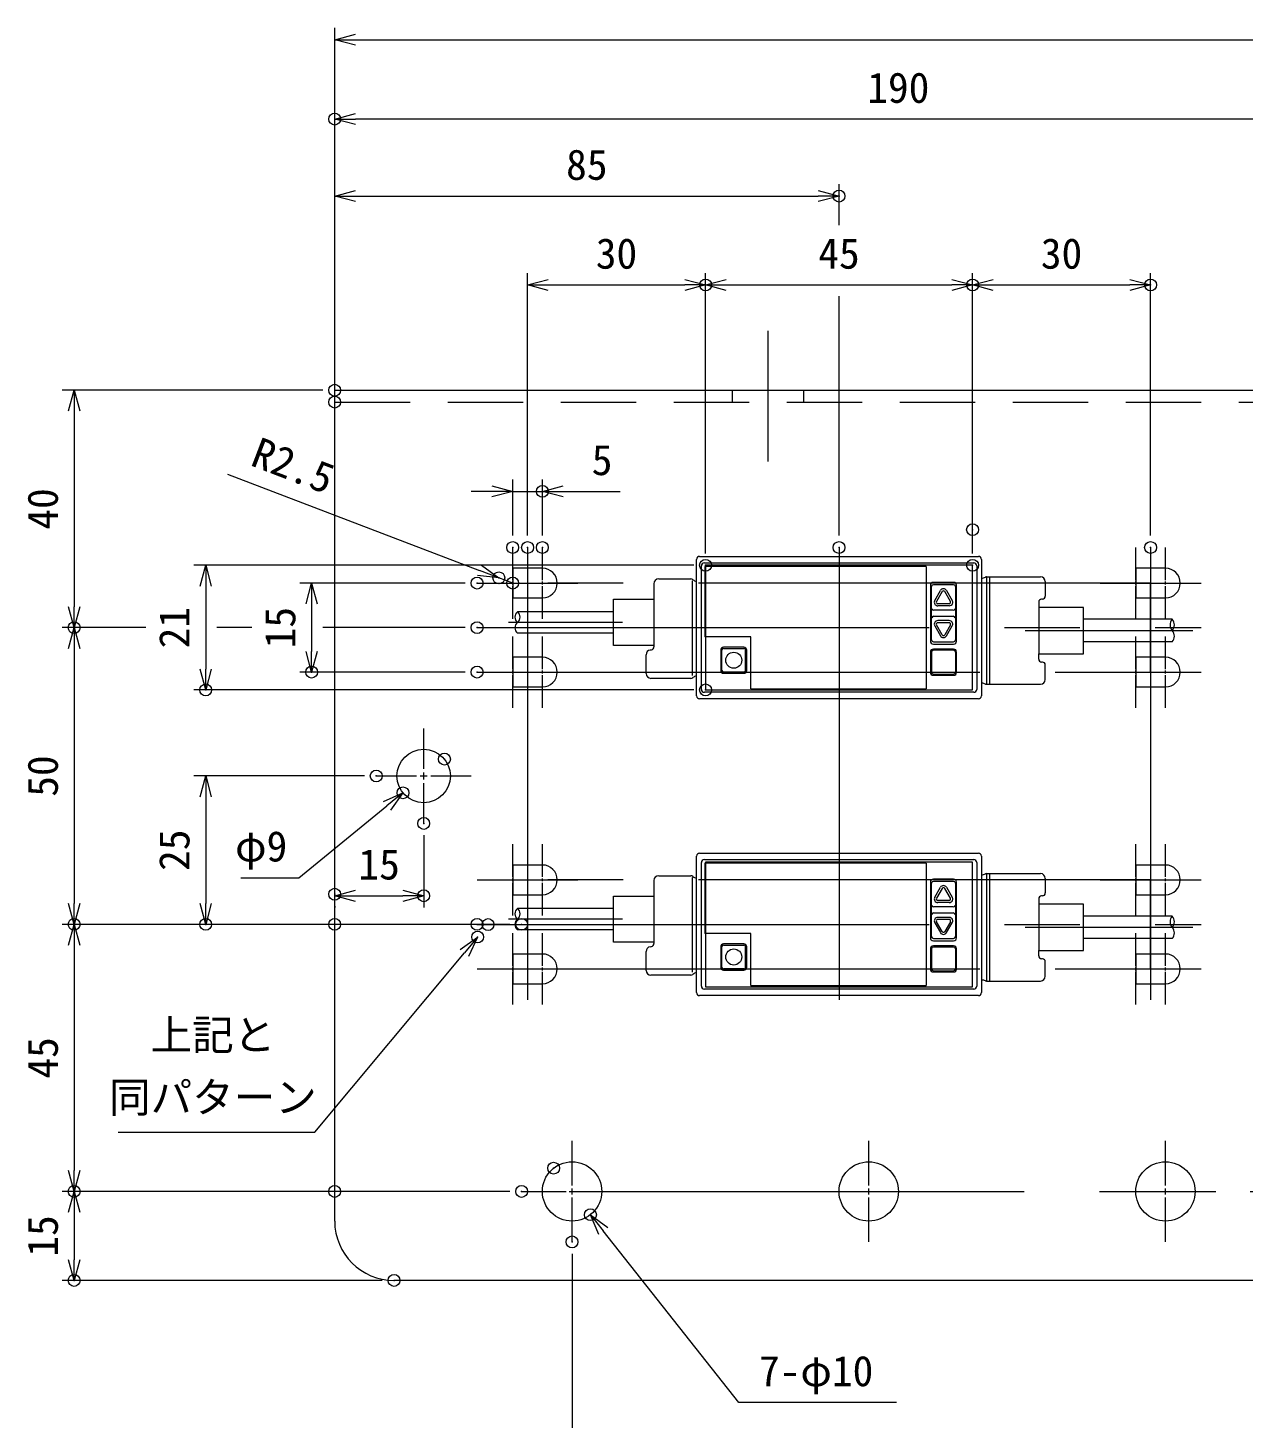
# Model space of a CAD drawing. Units: millimetres at full size. Extents: x -34906 to 7411, y -8440 to 3030.
# Drawn here: x -34522.6 to -34317.8, y -7389.1 to -7154.9 of the extents above; entities that cross this region are included whole.
import ezdxf
from ezdxf.enums import TextEntityAlignment as Align

# ---------------------------------------------------------------- set-up
doc = ezdxf.new("R2010")
doc.units = ezdxf.units.MM
doc.header["$LTSCALE"] = 4
doc.header["$PDMODE"] = 32
doc.header["$PDSIZE"] = 2
for name, pattern in [('USER1', [28.575, 19.05, -3.175, 3.175, -3.175]), ('USER4', [4.7625, 3.175, -1.5875]), ('USER5', [50.8, 31.75, -6.35, 6.35, -6.35])]:
    doc.linetypes.add(name, pattern=pattern)
for name, color, linetype, lineweight in [('0-2_01_外形線', 7, 'Continuous', 18), ('0-3_04_中心線', 7, 'USER1', 9), ('0-5_07_寸法線', 7, 'Continuous', 9), ('0-8_05_仮想線', 2, 'Continuous', 18), ('0-A_03_かくれ線', 6, 'USER4', 18)]:
    doc.layers.add(name, color=color, linetype=linetype, lineweight=lineweight)
doc.styles.add('ＭＳ ゴシック', font='')
doc.styles.get('ＭＳ ゴシック').set_extended_font_data('MS Gothic')

msp = doc.modelspace()

# ---------------------------------------------------------------- linework, layer by layer
at = {"layer": '0-2_01_外形線'}
for p, q in [((-34440.912, -7250.923), (-34435.912, -7250.923)), ((-34335.912, -7250.923), (-34330.912, -7250.923)), ((-34440.912, -7265.923), (-34435.912, -7265.923)), ((-34335.912, -7265.923), (-34330.912, -7265.923)), ((-34440.912, -7300.923), (-34435.912, -7300.923)), ((-34335.912, -7300.923), (-34330.912, -7300.923)), ((-34440.912, -7315.923), (-34435.912, -7315.923)), ((-34335.912, -7315.923), (-34330.912, -7315.923)), ((-34100.912, -7365.923), (-34460.912, -7365.923))]:
    msp.add_line(p, q, dxfattribs=at)
for points in [[(-34470.912, -7355.923), (-34470.912, -7215.923), (-34090.912, -7215.923), (-34090.912, -7355.923)], [(-34435.912, -7245.923), (-34440.912, -7245.923), (-34440.912, -7250.923)], [(-34330.912, -7245.923), (-34335.912, -7245.923), (-34335.912, -7250.923)], [(-34435.912, -7260.923), (-34440.912, -7260.923), (-34440.912, -7265.923)], [(-34330.912, -7260.923), (-34335.912, -7260.923), (-34335.912, -7265.923)], [(-34435.912, -7295.923), (-34440.912, -7295.923), (-34440.912, -7300.923)], [(-34330.912, -7295.923), (-34335.912, -7295.923), (-34335.912, -7300.923)], [(-34435.912, -7310.923), (-34440.912, -7310.923), (-34440.912, -7315.923)], [(-34330.912, -7310.923), (-34335.912, -7310.923), (-34335.912, -7315.923)]]:
    msp.add_lwpolyline(points, dxfattribs=at)
for points in [[(-34408.412, -7266.423), (-34363.412, -7266.423), (-34363.412, -7245.423), (-34408.412, -7245.423)], [(-34408.412, -7316.423), (-34363.412, -7316.423), (-34363.412, -7295.423), (-34408.412, -7295.423)]]:
    msp.add_lwpolyline(points, close=True, dxfattribs=at)
for centre, radius in [((-34455.912, -7280.923), 4.5), ((-34430.912, -7350.923), 5), ((-34380.912, -7350.923), 5), ((-34330.912, -7350.923), 5)]:
    msp.add_circle(centre, radius, dxfattribs=at)
for centre, radius, start, end in [((-34435.912, -7248.423), 2.5, 270, 90), ((-34330.912, -7248.423), 2.5, 270, 90), ((-34435.912, -7263.423), 2.5, 270, 90), ((-34330.912, -7263.423), 2.5, 270, 90), ((-34435.912, -7298.423), 2.5, 270, 90), ((-34330.912, -7298.423), 2.5, 270, 90), ((-34435.912, -7313.423), 2.5, 270, 90), ((-34330.912, -7313.423), 2.5, 270, 90), ((-34460.912, -7355.923), 10, 180, 270)]:
    msp.add_arc(centre, radius, start, end, dxfattribs=at)
at = {"layer": '0-3_04_中心線', "color": 1, "lineweight": 18}
for p, q in [((-34397.912, -7205.923), (-34397.912, -7227.923)), ((-34438.412, -7242.423), (-34438.412, -7319.423)), ((-34385.912, -7242.423), (-34385.912, -7319.423)), ((-34333.412, -7242.423), (-34333.412, -7319.423)), ((-34446.912, -7255.923), (-34324.912, -7255.923)), ((-34446.912, -7305.923), (-34324.912, -7305.923)), ((-34430.912, -7350.923), (-34130.912, -7350.923))]:
    msp.add_line(p, q, dxfattribs=at)
at = {"layer": '0-3_04_中心線'}
for p, q in [((-34440.912, -7247.923), (-34440.912, -7242.423)), ((-34435.912, -7247.923), (-34435.912, -7242.423)), ((-34335.912, -7247.923), (-34335.912, -7242.423)), ((-34330.912, -7247.923), (-34330.912, -7242.423)), ((-34446.912, -7248.423), (-34441.412, -7248.423)), ((-34441.912, -7248.423), (-34436.412, -7248.423)), ((-34440.412, -7248.423), (-34434.912, -7248.423)), ((-34435.412, -7248.423), (-34429.912, -7248.423)), ((-34341.912, -7248.423), (-34336.412, -7248.423)), ((-34336.912, -7248.423), (-34331.412, -7248.423)), ((-34335.412, -7248.423), (-34329.912, -7248.423)), ((-34330.412, -7248.423), (-34324.912, -7248.423)), ((-34440.912, -7254.423), (-34440.912, -7248.923)), ((-34435.912, -7254.423), (-34435.912, -7248.923)), ((-34335.912, -7254.423), (-34335.912, -7248.923)), ((-34330.912, -7254.423), (-34330.912, -7248.923)), ((-34440.912, -7262.923), (-34440.912, -7257.423)), ((-34435.912, -7262.923), (-34435.912, -7257.423)), ((-34335.912, -7262.923), (-34335.912, -7257.423)), ((-34330.912, -7262.923), (-34330.912, -7257.423)), ((-34446.912, -7263.423), (-34441.412, -7263.423)), ((-34441.912, -7263.423), (-34436.412, -7263.423)), ((-34440.912, -7269.423), (-34440.912, -7263.923)), ((-34440.412, -7263.423), (-34434.912, -7263.423)), ((-34435.912, -7269.423), (-34435.912, -7263.923)), ((-34435.412, -7263.423), (-34429.912, -7263.423)), ((-34341.912, -7263.423), (-34336.412, -7263.423)), ((-34336.912, -7263.423), (-34331.412, -7263.423)), ((-34335.912, -7269.423), (-34335.912, -7263.923)), ((-34335.412, -7263.423), (-34329.912, -7263.423)), ((-34330.912, -7269.423), (-34330.912, -7263.923)), ((-34330.412, -7263.423), (-34324.912, -7263.423)), ((-34455.912, -7279.723), (-34455.912, -7272.923)), ((-34463.912, -7280.923), (-34457.112, -7280.923)), ((-34454.712, -7280.923), (-34447.912, -7280.923)), ((-34455.912, -7288.923), (-34455.912, -7282.123)), ((-34440.912, -7297.923), (-34440.912, -7292.423)), ((-34435.912, -7297.923), (-34435.912, -7292.423)), ((-34335.912, -7297.923), (-34335.912, -7292.423)), ((-34330.912, -7297.923), (-34330.912, -7292.423)), ((-34446.912, -7298.423), (-34441.412, -7298.423)), ((-34441.912, -7298.423), (-34436.412, -7298.423)), ((-34440.912, -7304.423), (-34440.912, -7298.923)), ((-34440.412, -7298.423), (-34434.912, -7298.423)), ((-34435.912, -7304.423), (-34435.912, -7298.923)), ((-34435.412, -7298.423), (-34429.912, -7298.423)), ((-34341.912, -7298.423), (-34336.412, -7298.423)), ((-34336.912, -7298.423), (-34331.412, -7298.423)), ((-34335.912, -7304.423), (-34335.912, -7298.923)), ((-34335.412, -7298.423), (-34329.912, -7298.423)), ((-34330.912, -7304.423), (-34330.912, -7298.923)), ((-34330.412, -7298.423), (-34324.912, -7298.423)), ((-34440.912, -7312.923), (-34440.912, -7307.423)), ((-34435.912, -7312.923), (-34435.912, -7307.423)), ((-34335.912, -7312.923), (-34335.912, -7307.423)), ((-34330.912, -7312.923), (-34330.912, -7307.423)), ((-34446.912, -7313.423), (-34441.412, -7313.423)), ((-34441.912, -7313.423), (-34436.412, -7313.423)), ((-34440.912, -7319.423), (-34440.912, -7313.923)), ((-34440.412, -7313.423), (-34434.912, -7313.423)), ((-34435.912, -7319.423), (-34435.912, -7313.923)), ((-34435.412, -7313.423), (-34429.912, -7313.423)), ((-34341.912, -7313.423), (-34336.412, -7313.423)), ((-34336.912, -7313.423), (-34331.412, -7313.423)), ((-34335.912, -7319.423), (-34335.912, -7313.923)), ((-34335.412, -7313.423), (-34329.912, -7313.423)), ((-34330.912, -7319.423), (-34330.912, -7313.923)), ((-34330.412, -7313.423), (-34324.912, -7313.423)), ((-34430.912, -7349.923), (-34430.912, -7342.423)), ((-34380.912, -7349.923), (-34380.912, -7342.423)), ((-34330.912, -7349.923), (-34330.912, -7342.423)), ((-34439.412, -7350.923), (-34431.912, -7350.923)), ((-34429.912, -7350.923), (-34422.412, -7350.923)), ((-34389.412, -7350.923), (-34381.912, -7350.923)), ((-34379.912, -7350.923), (-34372.412, -7350.923)), ((-34339.412, -7350.923), (-34331.912, -7350.923)), ((-34329.912, -7350.923), (-34322.412, -7350.923)), ((-34430.912, -7359.423), (-34430.912, -7351.923)), ((-34380.912, -7359.423), (-34380.912, -7351.923)), ((-34330.912, -7359.423), (-34330.912, -7351.923))]:
    msp.add_line(p, q, dxfattribs=at)
at = {"layer": '0-3_04_中心線', "linetype": 'Continuous'}
for p, q in [((-34441.162, -7248.423), (-34440.662, -7248.423)), ((-34440.912, -7248.673), (-34440.912, -7248.173)), ((-34436.162, -7248.423), (-34435.662, -7248.423)), ((-34435.912, -7248.673), (-34435.912, -7248.173)), ((-34336.162, -7248.423), (-34335.662, -7248.423)), ((-34335.912, -7248.673), (-34335.912, -7248.173)), ((-34331.162, -7248.423), (-34330.662, -7248.423)), ((-34330.912, -7248.673), (-34330.912, -7248.173)), ((-34441.162, -7263.423), (-34440.662, -7263.423)), ((-34440.912, -7263.673), (-34440.912, -7263.173)), ((-34436.162, -7263.423), (-34435.662, -7263.423)), ((-34435.912, -7263.673), (-34435.912, -7263.173)), ((-34336.162, -7263.423), (-34335.662, -7263.423)), ((-34335.912, -7263.673), (-34335.912, -7263.173)), ((-34331.162, -7263.423), (-34330.662, -7263.423)), ((-34330.912, -7263.673), (-34330.912, -7263.173)), ((-34456.512, -7280.923), (-34455.312, -7280.923)), ((-34455.912, -7281.523), (-34455.912, -7280.323)), ((-34441.162, -7298.423), (-34440.662, -7298.423)), ((-34440.912, -7298.673), (-34440.912, -7298.173)), ((-34436.162, -7298.423), (-34435.662, -7298.423)), ((-34435.912, -7298.673), (-34435.912, -7298.173)), ((-34336.162, -7298.423), (-34335.662, -7298.423)), ((-34335.912, -7298.673), (-34335.912, -7298.173)), ((-34331.162, -7298.423), (-34330.662, -7298.423)), ((-34330.912, -7298.673), (-34330.912, -7298.173)), ((-34441.162, -7313.423), (-34440.662, -7313.423)), ((-34440.912, -7313.673), (-34440.912, -7313.173)), ((-34436.162, -7313.423), (-34435.662, -7313.423)), ((-34435.912, -7313.673), (-34435.912, -7313.173)), ((-34336.162, -7313.423), (-34335.662, -7313.423)), ((-34335.912, -7313.673), (-34335.912, -7313.173)), ((-34331.162, -7313.423), (-34330.662, -7313.423)), ((-34330.912, -7313.673), (-34330.912, -7313.173)), ((-34431.412, -7350.923), (-34430.412, -7350.923)), ((-34430.912, -7351.423), (-34430.912, -7350.423)), ((-34381.412, -7350.923), (-34380.412, -7350.923)), ((-34380.912, -7351.423), (-34380.912, -7350.423)), ((-34331.412, -7350.923), (-34330.412, -7350.923)), ((-34330.912, -7351.423), (-34330.912, -7350.423))]:
    msp.add_line(p, q, dxfattribs=at)
at = {"layer": '0-3_04_中心線', "color": 1, "lineweight": 18}
for points in [[(-34438.412, -7263.423), (-34333.412, -7263.423), (-34333.412, -7248.423), (-34438.412, -7248.423)], [(-34438.412, -7313.423), (-34333.412, -7313.423), (-34333.412, -7298.423), (-34438.412, -7298.423)]]:
    msp.add_lwpolyline(points, close=True, dxfattribs=at)
at = {"layer": '0-5_07_寸法線', "color": 3, "lineweight": 18}
for p, q in [((-34470.912, -7215.923), (-34470.912, -7154.858)), ((-34467.412, -7156.858), (-34094.412, -7156.858)), ((-34470.912, -7213.923), (-34470.912, -7168.24)), ((-34284.412, -7170.24), (-34467.412, -7170.24)), ((-34470.912, -7213.923), (-34470.912, -7181.213)), ((-34385.912, -7188.11), (-34385.912, -7181.213)), ((-34467.412, -7183.213), (-34389.412, -7183.213)), ((-34438.412, -7240.423), (-34438.412, -7196.185)), ((-34408.412, -7243.423), (-34408.412, -7196.185)), ((-34408.412, -7243.423), (-34408.412, -7196.185)), ((-34363.412, -7243.423), (-34363.412, -7196.185)), ((-34363.412, -7237.423), (-34363.412, -7196.185)), ((-34333.412, -7240.423), (-34333.412, -7196.185)), ((-34434.912, -7198.185), (-34411.912, -7198.185)), ((-34404.912, -7198.185), (-34366.912, -7198.185)), ((-34359.912, -7198.185), (-34336.912, -7198.185)), ((-34385.912, -7240.423), (-34385.912, -7200.06)), ((-34472.912, -7215.923), (-34516.823, -7215.923)), ((-34514.823, -7219.423), (-34514.823, -7252.423)), ((-34489, -7230.046), (-34446.517, -7246.282)), ((-34440.912, -7240.423), (-34440.912, -7230.968)), ((-34435.912, -7240.423), (-34435.912, -7230.968)), ((-34444.412, -7232.968), (-34447.912, -7232.968)), ((-34440.912, -7232.968), (-34435.912, -7232.968)), ((-34432.412, -7232.968), (-34422.779, -7232.968)), ((-34410.412, -7245.423), (-34494.649, -7245.423)), ((-34448.912, -7248.423), (-34476.801, -7248.423)), ((-34440.912, -7248.423), (-34443.248, -7247.531)), ((-34492.649, -7248.923), (-34492.649, -7262.923)), ((-34474.801, -7251.923), (-34474.801, -7259.923)), ((-34502.724, -7255.923), (-34516.823, -7255.923)), ((-34484.876, -7255.923), (-34490.774, -7255.923)), ((-34448.912, -7255.923), (-34472.926, -7255.923)), ((-34514.823, -7259.423), (-34514.823, -7302.423)), ((-34448.912, -7263.423), (-34476.801, -7263.423)), ((-34410.412, -7266.423), (-34494.649, -7266.423)), ((-34465.912, -7280.923), (-34494.649, -7280.923)), ((-34492.649, -7284.423), (-34492.649, -7302.423)), ((-34455.912, -7290.923), (-34455.912, -7303.11)), ((-34467.412, -7301.11), (-34459.412, -7301.11)), ((-34470.912, -7302.847), (-34470.912, -7303.11)), ((-34448.912, -7305.923), (-34516.823, -7305.923)), ((-34441.412, -7305.923), (-34516.823, -7305.923)), ((-34472.912, -7305.923), (-34494.649, -7305.923)), ((-34514.823, -7309.423), (-34514.823, -7347.423)), ((-34441.412, -7350.923), (-34516.823, -7350.923)), ((-34472.912, -7350.923), (-34516.823, -7350.923)), ((-34514.823, -7354.423), (-34514.823, -7362.423)), ((-34430.912, -7361.423), (-34430.912, -7404.277)), ((-34462.912, -7365.923), (-34516.823, -7365.923))]:
    msp.add_line(p, q, dxfattribs=at)
at = {"layer": '0-5_07_寸法線'}
for p, q in [((-34470.912, -7156.858), (-34467.412, -7156.858)), ((-34470.912, -7170.24), (-34467.412, -7170.24)), ((-34470.912, -7183.213), (-34467.412, -7183.213)), ((-34385.912, -7183.213), (-34389.412, -7183.213)), ((-34438.412, -7198.185), (-34434.912, -7198.185)), ((-34408.412, -7198.185), (-34411.912, -7198.185)), ((-34408.412, -7198.185), (-34404.912, -7198.185)), ((-34363.412, -7198.185), (-34366.912, -7198.185)), ((-34363.412, -7198.185), (-34359.912, -7198.185)), ((-34333.412, -7198.185), (-34336.912, -7198.185)), ((-34514.823, -7215.923), (-34514.823, -7219.423)), ((-34440.912, -7232.968), (-34444.412, -7232.968)), ((-34435.912, -7232.968), (-34432.412, -7232.968)), ((-34492.649, -7245.423), (-34492.649, -7248.923)), ((-34474.801, -7248.423), (-34474.801, -7251.923)), ((-34443.248, -7247.531), (-34446.517, -7246.282)), ((-34514.823, -7255.923), (-34514.823, -7252.423)), ((-34514.823, -7255.923), (-34514.823, -7259.423)), ((-34474.801, -7263.423), (-34474.801, -7259.923)), ((-34492.649, -7266.423), (-34492.649, -7262.923)), ((-34492.649, -7280.923), (-34492.649, -7284.423)), ((-34459.403, -7283.764), (-34462.118, -7285.973)), ((-34470.912, -7301.11), (-34467.412, -7301.11)), ((-34455.912, -7301.11), (-34459.412, -7301.11)), ((-34514.823, -7305.923), (-34514.823, -7302.423)), ((-34492.649, -7305.923), (-34492.649, -7302.423)), ((-34514.823, -7305.923), (-34514.823, -7309.423)), ((-34446.819, -7308.056), (-34449.061, -7310.744)), ((-34514.823, -7350.923), (-34514.823, -7347.423)), ((-34514.823, -7350.923), (-34514.823, -7354.423)), ((-34427.81, -7354.845), (-34425.638, -7357.589)), ((-34514.823, -7365.923), (-34514.823, -7362.423))]:
    msp.add_line(p, q, dxfattribs=at)
for points in [[(-34467.412, -7157.796), (-34470.912, -7156.858), (-34467.412, -7155.92)], [(-34467.412, -7171.178), (-34470.912, -7170.24), (-34467.412, -7169.302)], [(-34467.412, -7184.15), (-34470.912, -7183.213), (-34467.412, -7182.275)], [(-34389.412, -7182.275), (-34385.912, -7183.213), (-34389.412, -7184.15)], [(-34434.912, -7199.123), (-34438.412, -7198.185), (-34434.912, -7197.248)], [(-34411.912, -7197.248), (-34408.412, -7198.185), (-34411.912, -7199.123)], [(-34404.912, -7199.123), (-34408.412, -7198.185), (-34404.912, -7197.248)], [(-34366.912, -7197.248), (-34363.412, -7198.185), (-34366.912, -7199.123)], [(-34359.912, -7199.123), (-34363.412, -7198.185), (-34359.912, -7197.248)], [(-34336.912, -7197.248), (-34333.412, -7198.185), (-34336.912, -7199.123)], [(-34515.761, -7219.423), (-34514.823, -7215.923), (-34513.885, -7219.423)], [(-34444.412, -7232.03), (-34440.912, -7232.968), (-34444.412, -7233.905)], [(-34432.412, -7233.905), (-34435.912, -7232.968), (-34432.412, -7232.03)], [(-34493.587, -7248.923), (-34492.649, -7245.423), (-34491.711, -7248.923)], [(-34446.182, -7245.406), (-34443.248, -7247.531), (-34446.852, -7247.158)], [(-34475.739, -7251.923), (-34474.801, -7248.423), (-34473.863, -7251.923)], [(-34513.885, -7252.423), (-34514.823, -7255.923), (-34515.761, -7252.423)], [(-34515.761, -7259.423), (-34514.823, -7255.923), (-34513.885, -7259.423)], [(-34473.863, -7259.923), (-34474.801, -7263.423), (-34475.739, -7259.923)], [(-34491.711, -7262.923), (-34492.649, -7266.423), (-34493.587, -7262.923)], [(-34493.587, -7284.423), (-34492.649, -7280.923), (-34491.711, -7284.423)], [(-34462.709, -7285.245), (-34459.403, -7283.764), (-34461.526, -7286.7)], [(-34467.412, -7302.048), (-34470.912, -7301.11), (-34467.412, -7300.173)], [(-34459.412, -7300.173), (-34455.912, -7301.11), (-34459.412, -7302.048)], [(-34513.885, -7302.423), (-34514.823, -7305.923), (-34515.761, -7302.423)], [(-34491.711, -7302.423), (-34492.649, -7305.923), (-34493.587, -7302.423)], [(-34515.761, -7309.423), (-34514.823, -7305.923), (-34513.885, -7309.423)], [(-34449.781, -7310.143), (-34446.819, -7308.056), (-34448.341, -7311.345)], [(-34513.885, -7347.423), (-34514.823, -7350.923), (-34515.761, -7347.423)], [(-34515.761, -7354.423), (-34514.823, -7350.923), (-34513.885, -7354.423)], [(-34426.374, -7358.171), (-34427.81, -7354.845), (-34424.903, -7357.007)], [(-34513.885, -7362.423), (-34514.823, -7365.923), (-34515.761, -7362.423)]]:
    msp.add_lwpolyline(points, dxfattribs=at)
at = {"layer": '0-5_07_寸法線', "color": 3, "lineweight": 18}
for points in [[(-34486.715, -7298.068), (-34476.982, -7298.068), (-34462.118, -7285.973)], [(-34507.402, -7340.939), (-34474.256, -7340.939), (-34449.061, -7310.744)], [(-34376.243, -7386.483), (-34402.776, -7386.483), (-34425.638, -7357.589)]]:
    msp.add_lwpolyline(points, dxfattribs=at)
at = {"layer": '0-5_07_寸法線'}
for p in [(-34470.912, -7170.24), (-34385.912, -7183.213), (-34408.412, -7198.185), (-34363.412, -7198.185), (-34333.412, -7198.185), (-34470.912, -7215.923), (-34470.912, -7215.923), (-34470.912, -7217.923), (-34435.912, -7232.968), (-34363.412, -7239.423), (-34440.912, -7242.423), (-34438.412, -7242.423), (-34435.912, -7242.423), (-34385.912, -7242.423), (-34333.412, -7242.423), (-34408.412, -7245.423), (-34363.412, -7245.423), (-34446.912, -7248.423), (-34443.248, -7247.531), (-34440.912, -7248.423), (-34514.823, -7255.923), (-34514.823, -7255.923), (-34446.912, -7255.923), (-34474.801, -7263.423), (-34446.912, -7263.423), (-34492.649, -7266.423), (-34408.412, -7266.423), (-34452.422, -7278.083), (-34463.912, -7280.923), (-34459.403, -7283.764), (-34455.912, -7288.923), (-34470.912, -7300.847), (-34455.912, -7301.11), (-34514.823, -7305.923), (-34492.649, -7305.923), (-34470.912, -7305.923), (-34446.912, -7305.923), (-34445.067, -7305.957), (-34439.412, -7305.923), (-34446.819, -7308.056), (-34434.015, -7347.002), (-34514.823, -7350.923), (-34470.912, -7350.923), (-34439.412, -7350.923), (-34427.81, -7354.845), (-34430.912, -7359.423), (-34514.823, -7365.923), (-34460.912, -7365.923)]:
    msp.add_point(p, dxfattribs=at)
at = {"layer": '0-8_05_仮想線'}
for p, q in [((-34409.912, -7248.121), (-34409.912, -7244.423)), ((-34409.912, -7248.121), (-34409.912, -7244.423)), ((-34409.412, -7243.923), (-34362.412, -7243.923)), ((-34409.412, -7243.923), (-34362.412, -7243.923)), ((-34409.112, -7266.323), (-34409.112, -7245.523)), ((-34409.112, -7266.323), (-34409.112, -7245.523)), ((-34408.612, -7245.023), (-34363.212, -7245.023)), ((-34408.612, -7245.023), (-34363.212, -7245.023)), ((-34408.512, -7245.623), (-34408.512, -7257.463)), ((-34371.212, -7245.623), (-34408.512, -7245.623)), ((-34408.512, -7245.623), (-34408.512, -7257.463)), ((-34371.212, -7245.623), (-34408.512, -7245.623)), ((-34371.212, -7245.623), (-34371.212, -7266.223)), ((-34371.212, -7245.623), (-34371.212, -7266.223)), ((-34362.712, -7245.523), (-34362.712, -7266.323)), ((-34362.712, -7245.523), (-34362.712, -7266.323)), ((-34361.912, -7244.423), (-34361.912, -7247.584)), ((-34361.912, -7244.423), (-34361.912, -7247.584)), ((-34416.312, -7247.723), (-34410.872, -7247.723)), ((-34416.312, -7247.723), (-34410.872, -7247.723)), ((-34410.667, -7248.047), (-34410.667, -7263.998)), ((-34410.667, -7248.047), (-34410.667, -7263.998)), ((-34409.912, -7264.075), (-34409.912, -7248.121)), ((-34409.912, -7264.075), (-34409.912, -7248.121)), ((-34366.612, -7248.298), (-34370.012, -7248.298)), ((-34366.612, -7248.298), (-34370.012, -7248.298)), ((-34361.912, -7247.584), (-34361.912, -7265.273)), ((-34361.912, -7247.584), (-34361.912, -7265.273)), ((-34361.051, -7247.374), (-34361.051, -7265.473)), ((-34361.051, -7247.374), (-34351.96, -7247.374)), ((-34361.051, -7247.374), (-34361.051, -7265.473)), ((-34361.051, -7247.374), (-34351.96, -7247.374)), ((-34360.562, -7247.374), (-34360.562, -7265.473)), ((-34360.562, -7247.374), (-34360.562, -7265.473)), ((-34351.16, -7248.174), (-34351.16, -7250.628)), ((-34351.16, -7248.174), (-34351.16, -7250.628)), ((-34417.112, -7248.523), (-34417.112, -7251.148)), ((-34417.112, -7248.523), (-34417.112, -7251.148)), ((-34370.512, -7248.798), (-34370.512, -7258.198)), ((-34370.512, -7248.798), (-34370.512, -7258.198)), ((-34370.312, -7257.998), (-34370.312, -7248.998)), ((-34370.312, -7257.998), (-34370.312, -7248.998)), ((-34366.612, -7248.698), (-34370.012, -7248.698)), ((-34366.612, -7248.698), (-34370.012, -7248.698)), ((-34369.793, -7251.348), (-34368.832, -7249.684)), ((-34369.793, -7251.348), (-34368.832, -7249.684)), ((-34368.529, -7249.859), (-34369.49, -7251.523)), ((-34368.529, -7249.859), (-34369.49, -7251.523)), ((-34367.135, -7251.523), (-34368.096, -7249.859)), ((-34367.135, -7251.523), (-34368.096, -7249.859)), ((-34367.793, -7249.684), (-34366.832, -7251.348)), ((-34367.793, -7249.684), (-34366.832, -7251.348)), ((-34366.312, -7248.998), (-34366.312, -7257.998)), ((-34366.312, -7248.998), (-34366.312, -7257.998)), ((-34366.112, -7258.198), (-34366.112, -7248.798)), ((-34366.112, -7258.198), (-34366.112, -7248.798)), ((-34423.912, -7251.148), (-34417.112, -7251.148)), ((-34423.912, -7253.248), (-34423.912, -7251.148)), ((-34423.912, -7251.148), (-34417.112, -7251.148)), ((-34423.912, -7253.248), (-34423.912, -7251.148)), ((-34417.112, -7251.148), (-34417.112, -7258.948)), ((-34417.112, -7251.148), (-34417.112, -7258.948)), ((-34366.655, -7252.998), (-34369.969, -7252.998)), ((-34366.655, -7252.998), (-34369.969, -7252.998)), ((-34367.352, -7251.898), (-34369.273, -7251.898)), ((-34367.352, -7251.898), (-34369.273, -7251.898)), ((-34367.352, -7252.248), (-34369.273, -7252.248)), ((-34367.352, -7252.248), (-34369.273, -7252.248)), ((-34352.261, -7251.63), (-34352.261, -7252.528)), ((-34352.261, -7251.63), (-34352.261, -7252.528)), ((-34344.711, -7252.528), (-34352.261, -7252.528)), ((-34352.261, -7252.528), (-34352.261, -7260.328)), ((-34344.711, -7252.528), (-34352.261, -7252.528)), ((-34352.261, -7252.528), (-34352.261, -7260.328)), ((-34351.649, -7251.128), (-34351.772, -7251.13)), ((-34351.649, -7251.128), (-34351.772, -7251.13)), ((-34344.711, -7254.528), (-34344.711, -7252.528)), ((-34344.711, -7254.528), (-34344.711, -7252.528)), ((-34423.912, -7253.248), (-34440.112, -7253.248)), ((-34423.912, -7253.248), (-34440.112, -7253.248)), ((-34423.912, -7256.848), (-34423.912, -7253.248)), ((-34423.912, -7256.848), (-34423.912, -7253.248)), ((-34369.969, -7253.998), (-34366.655, -7253.998)), ((-34369.969, -7253.998), (-34366.655, -7253.998)), ((-34368.529, -7257.138), (-34369.49, -7255.473)), ((-34368.529, -7257.138), (-34369.49, -7255.473)), ((-34367.352, -7254.748), (-34369.273, -7254.748)), ((-34367.352, -7254.748), (-34369.273, -7254.748)), ((-34367.352, -7255.098), (-34369.273, -7255.098)), ((-34367.352, -7255.098), (-34369.273, -7255.098)), ((-34367.135, -7255.473), (-34368.096, -7257.138)), ((-34367.135, -7255.473), (-34368.096, -7257.138)), ((-34329.761, -7254.528), (-34344.711, -7254.528)), ((-34344.711, -7258.328), (-34344.711, -7254.528)), ((-34329.761, -7254.528), (-34344.711, -7254.528)), ((-34344.711, -7258.328), (-34344.711, -7254.528)), ((-34423.912, -7256.848), (-34440.112, -7256.848)), ((-34423.912, -7256.848), (-34440.112, -7256.848)), ((-34423.912, -7258.948), (-34423.912, -7256.848)), ((-34423.912, -7258.948), (-34423.912, -7256.848)), ((-34400.762, -7257.463), (-34408.512, -7257.463)), ((-34400.762, -7257.463), (-34408.512, -7257.463)), ((-34400.762, -7266.223), (-34400.762, -7257.463)), ((-34400.762, -7266.223), (-34400.762, -7257.463)), ((-34369.793, -7255.648), (-34368.832, -7257.313)), ((-34369.793, -7255.648), (-34368.832, -7257.313)), ((-34367.793, -7257.313), (-34366.832, -7255.648)), ((-34367.793, -7257.313), (-34366.832, -7255.648)), ((-34417.112, -7258.948), (-34423.912, -7258.948)), ((-34417.112, -7258.948), (-34423.912, -7258.948)), ((-34417.749, -7259.695), (-34417.527, -7259.657)), ((-34417.749, -7259.695), (-34417.527, -7259.657)), ((-34417.112, -7258.948), (-34417.112, -7259.164)), ((-34417.112, -7258.948), (-34417.112, -7259.164)), ((-34405.862, -7259.723), (-34405.862, -7263.123)), ((-34405.862, -7259.723), (-34405.862, -7263.123)), ((-34405.662, -7263.123), (-34405.662, -7259.723)), ((-34405.662, -7263.123), (-34405.662, -7259.723)), ((-34401.962, -7259.223), (-34405.362, -7259.223)), ((-34401.962, -7259.223), (-34405.362, -7259.223)), ((-34405.362, -7259.423), (-34401.962, -7259.423)), ((-34405.362, -7259.423), (-34401.962, -7259.423)), ((-34401.662, -7263.123), (-34401.662, -7259.723)), ((-34401.662, -7263.123), (-34401.662, -7259.723)), ((-34401.462, -7263.123), (-34401.462, -7259.723)), ((-34401.462, -7263.123), (-34401.462, -7259.723)), ((-34370.512, -7260.048), (-34370.512, -7263.448)), ((-34370.512, -7260.048), (-34370.512, -7263.448)), ((-34370.312, -7260.048), (-34370.312, -7263.448)), ((-34370.312, -7260.048), (-34370.312, -7263.448)), ((-34370.012, -7258.298), (-34366.612, -7258.298)), ((-34370.012, -7258.298), (-34366.612, -7258.298)), ((-34370.012, -7258.698), (-34366.612, -7258.698)), ((-34370.012, -7258.698), (-34366.612, -7258.698)), ((-34366.612, -7259.548), (-34370.012, -7259.548)), ((-34366.612, -7259.548), (-34370.012, -7259.548)), ((-34366.612, -7259.748), (-34370.012, -7259.748)), ((-34366.612, -7259.748), (-34370.012, -7259.748)), ((-34366.312, -7260.048), (-34366.312, -7263.448)), ((-34366.312, -7260.048), (-34366.312, -7263.448)), ((-34366.112, -7263.448), (-34366.112, -7260.048)), ((-34366.112, -7263.448), (-34366.112, -7260.048)), ((-34329.761, -7258.328), (-34344.711, -7258.328)), ((-34344.711, -7260.328), (-34344.711, -7258.328)), ((-34329.761, -7258.328), (-34344.711, -7258.328)), ((-34344.711, -7260.328), (-34344.711, -7258.328)), ((-34418.412, -7263.673), (-34418.412, -7260.484)), ((-34418.412, -7263.673), (-34418.412, -7260.484)), ((-34352.261, -7260.328), (-34344.711, -7260.328)), ((-34352.261, -7261.228), (-34352.261, -7260.328)), ((-34352.261, -7260.328), (-34344.711, -7260.328)), ((-34352.261, -7261.228), (-34352.261, -7260.328)), ((-34351.649, -7261.731), (-34351.772, -7261.728)), ((-34351.649, -7261.731), (-34351.772, -7261.728)), ((-34351.16, -7264.673), (-34351.16, -7262.231)), ((-34351.16, -7264.673), (-34351.16, -7262.231)), ((-34410.872, -7264.473), (-34417.612, -7264.473)), ((-34410.872, -7264.473), (-34417.612, -7264.473)), ((-34409.912, -7267.423), (-34409.912, -7264.075)), ((-34409.912, -7267.423), (-34409.912, -7264.075)), ((-34401.962, -7263.423), (-34405.362, -7263.423)), ((-34401.962, -7263.423), (-34405.362, -7263.423)), ((-34405.362, -7263.623), (-34401.962, -7263.623)), ((-34405.362, -7263.623), (-34401.962, -7263.623)), ((-34370.012, -7263.748), (-34366.612, -7263.748)), ((-34370.012, -7263.748), (-34366.612, -7263.748)), ((-34370.012, -7263.948), (-34366.612, -7263.948)), ((-34370.012, -7263.948), (-34366.612, -7263.948)), ((-34363.212, -7266.823), (-34408.612, -7266.823)), ((-34363.212, -7266.823), (-34408.612, -7266.823)), ((-34400.762, -7266.223), (-34371.212, -7266.223)), ((-34400.762, -7266.223), (-34371.212, -7266.223)), ((-34361.912, -7265.273), (-34361.912, -7267.423)), ((-34361.912, -7265.273), (-34361.912, -7267.423)), ((-34361.051, -7265.473), (-34351.96, -7265.473)), ((-34361.051, -7265.473), (-34351.96, -7265.473)), ((-34362.412, -7267.923), (-34409.412, -7267.923)), ((-34362.412, -7267.923), (-34409.412, -7267.923)), ((-34409.912, -7298.121), (-34409.912, -7294.423)), ((-34409.912, -7298.121), (-34409.912, -7294.423)), ((-34409.412, -7293.923), (-34362.412, -7293.923)), ((-34409.412, -7293.923), (-34362.412, -7293.923)), ((-34408.612, -7295.023), (-34363.212, -7295.023)), ((-34408.612, -7295.023), (-34363.212, -7295.023)), ((-34361.912, -7294.423), (-34361.912, -7297.584)), ((-34361.912, -7294.423), (-34361.912, -7297.584)), ((-34409.112, -7316.323), (-34409.112, -7295.523)), ((-34409.112, -7316.323), (-34409.112, -7295.523)), ((-34408.512, -7295.623), (-34408.512, -7307.463)), ((-34371.212, -7295.623), (-34408.512, -7295.623)), ((-34408.512, -7295.623), (-34408.512, -7307.463)), ((-34371.212, -7295.623), (-34408.512, -7295.623)), ((-34371.212, -7295.623), (-34371.212, -7316.223)), ((-34371.212, -7295.623), (-34371.212, -7316.223)), ((-34362.712, -7295.523), (-34362.712, -7316.323)), ((-34362.712, -7295.523), (-34362.712, -7316.323)), ((-34361.912, -7297.584), (-34361.912, -7315.273)), ((-34361.912, -7297.584), (-34361.912, -7315.273)), ((-34361.051, -7297.374), (-34361.051, -7315.473)), ((-34361.051, -7297.374), (-34351.96, -7297.374)), ((-34361.051, -7297.374), (-34361.051, -7315.473)), ((-34361.051, -7297.374), (-34351.96, -7297.374)), ((-34360.562, -7297.374), (-34360.562, -7315.473)), ((-34360.562, -7297.374), (-34360.562, -7315.473)), ((-34417.112, -7298.523), (-34417.112, -7301.148)), ((-34417.112, -7298.523), (-34417.112, -7301.148)), ((-34416.312, -7297.723), (-34410.872, -7297.723)), ((-34416.312, -7297.723), (-34410.872, -7297.723)), ((-34410.667, -7298.047), (-34410.667, -7313.998)), ((-34410.667, -7298.047), (-34410.667, -7313.998)), ((-34409.912, -7314.075), (-34409.912, -7298.121)), ((-34409.912, -7314.075), (-34409.912, -7298.121)), ((-34370.512, -7298.798), (-34370.512, -7308.198)), ((-34370.512, -7298.798), (-34370.512, -7308.198)), ((-34370.312, -7307.998), (-34370.312, -7298.998)), ((-34370.312, -7307.998), (-34370.312, -7298.998)), ((-34366.612, -7298.298), (-34370.012, -7298.298)), ((-34366.612, -7298.298), (-34370.012, -7298.298)), ((-34366.612, -7298.698), (-34370.012, -7298.698)), ((-34366.612, -7298.698), (-34370.012, -7298.698)), ((-34369.793, -7301.348), (-34368.832, -7299.684)), ((-34369.793, -7301.348), (-34368.832, -7299.684)), ((-34368.529, -7299.859), (-34369.49, -7301.523)), ((-34368.529, -7299.859), (-34369.49, -7301.523)), ((-34367.135, -7301.523), (-34368.096, -7299.859)), ((-34367.135, -7301.523), (-34368.096, -7299.859)), ((-34367.793, -7299.684), (-34366.832, -7301.348)), ((-34367.793, -7299.684), (-34366.832, -7301.348)), ((-34366.312, -7298.998), (-34366.312, -7307.998)), ((-34366.312, -7298.998), (-34366.312, -7307.998)), ((-34366.112, -7308.198), (-34366.112, -7298.798)), ((-34366.112, -7308.198), (-34366.112, -7298.798)), ((-34351.16, -7298.174), (-34351.16, -7300.628)), ((-34351.16, -7298.174), (-34351.16, -7300.628)), ((-34423.912, -7301.148), (-34417.112, -7301.148)), ((-34423.912, -7303.248), (-34423.912, -7301.148)), ((-34423.912, -7301.148), (-34417.112, -7301.148)), ((-34423.912, -7303.248), (-34423.912, -7301.148)), ((-34417.112, -7301.148), (-34417.112, -7308.948)), ((-34417.112, -7301.148), (-34417.112, -7308.948)), ((-34367.352, -7301.898), (-34369.273, -7301.898)), ((-34367.352, -7301.898), (-34369.273, -7301.898)), ((-34367.352, -7302.248), (-34369.273, -7302.248)), ((-34367.352, -7302.248), (-34369.273, -7302.248)), ((-34352.261, -7301.63), (-34352.261, -7302.528)), ((-34352.261, -7301.63), (-34352.261, -7302.528)), ((-34351.649, -7301.128), (-34351.772, -7301.13)), ((-34351.649, -7301.128), (-34351.772, -7301.13)), ((-34423.912, -7303.248), (-34440.112, -7303.248)), ((-34423.912, -7303.248), (-34440.112, -7303.248)), ((-34423.912, -7306.848), (-34423.912, -7303.248)), ((-34423.912, -7306.848), (-34423.912, -7303.248)), ((-34366.655, -7302.998), (-34369.969, -7302.998)), ((-34366.655, -7302.998), (-34369.969, -7302.998)), ((-34369.969, -7303.998), (-34366.655, -7303.998)), ((-34369.969, -7303.998), (-34366.655, -7303.998)), ((-34344.711, -7302.528), (-34352.261, -7302.528)), ((-34352.261, -7302.528), (-34352.261, -7310.328)), ((-34344.711, -7302.528), (-34352.261, -7302.528)), ((-34352.261, -7302.528), (-34352.261, -7310.328)), ((-34344.711, -7304.528), (-34344.711, -7302.528)), ((-34344.711, -7304.528), (-34344.711, -7302.528)), ((-34329.761, -7304.528), (-34344.711, -7304.528)), ((-34344.711, -7308.328), (-34344.711, -7304.528)), ((-34329.761, -7304.528), (-34344.711, -7304.528)), ((-34344.711, -7308.328), (-34344.711, -7304.528)), ((-34423.912, -7306.848), (-34440.112, -7306.848)), ((-34423.912, -7306.848), (-34440.112, -7306.848)), ((-34423.912, -7308.948), (-34423.912, -7306.848)), ((-34423.912, -7308.948), (-34423.912, -7306.848)), ((-34369.793, -7305.648), (-34368.832, -7307.313)), ((-34369.793, -7305.648), (-34368.832, -7307.313)), ((-34368.529, -7307.138), (-34369.49, -7305.473)), ((-34368.529, -7307.138), (-34369.49, -7305.473)), ((-34367.352, -7304.748), (-34369.273, -7304.748)), ((-34367.352, -7304.748), (-34369.273, -7304.748)), ((-34367.352, -7305.098), (-34369.273, -7305.098)), ((-34367.352, -7305.098), (-34369.273, -7305.098)), ((-34367.135, -7305.473), (-34368.096, -7307.138)), ((-34367.135, -7305.473), (-34368.096, -7307.138)), ((-34367.793, -7307.313), (-34366.832, -7305.648)), ((-34367.793, -7307.313), (-34366.832, -7305.648)), ((-34417.112, -7308.948), (-34423.912, -7308.948)), ((-34417.112, -7308.948), (-34423.912, -7308.948)), ((-34417.112, -7308.948), (-34417.112, -7309.164)), ((-34417.112, -7308.948), (-34417.112, -7309.164)), ((-34400.762, -7307.463), (-34408.512, -7307.463)), ((-34400.762, -7307.463), (-34408.512, -7307.463)), ((-34401.962, -7309.223), (-34405.362, -7309.223)), ((-34401.962, -7309.223), (-34405.362, -7309.223)), ((-34400.762, -7316.223), (-34400.762, -7307.463)), ((-34400.762, -7316.223), (-34400.762, -7307.463)), ((-34370.012, -7308.298), (-34366.612, -7308.298)), ((-34370.012, -7308.298), (-34366.612, -7308.298)), ((-34370.012, -7308.698), (-34366.612, -7308.698)), ((-34370.012, -7308.698), (-34366.612, -7308.698)), ((-34329.761, -7308.328), (-34344.711, -7308.328)), ((-34344.711, -7310.328), (-34344.711, -7308.328)), ((-34329.761, -7308.328), (-34344.711, -7308.328)), ((-34344.711, -7310.328), (-34344.711, -7308.328)), ((-34418.412, -7313.673), (-34418.412, -7310.484)), ((-34418.412, -7313.673), (-34418.412, -7310.484)), ((-34417.749, -7309.695), (-34417.527, -7309.657)), ((-34417.749, -7309.695), (-34417.527, -7309.657)), ((-34405.862, -7309.723), (-34405.862, -7313.123)), ((-34405.862, -7309.723), (-34405.862, -7313.123)), ((-34405.662, -7313.123), (-34405.662, -7309.723)), ((-34405.662, -7313.123), (-34405.662, -7309.723)), ((-34405.362, -7309.423), (-34401.962, -7309.423)), ((-34405.362, -7309.423), (-34401.962, -7309.423)), ((-34401.662, -7313.123), (-34401.662, -7309.723)), ((-34401.662, -7313.123), (-34401.662, -7309.723)), ((-34401.462, -7313.123), (-34401.462, -7309.723)), ((-34401.462, -7313.123), (-34401.462, -7309.723)), ((-34370.512, -7310.048), (-34370.512, -7313.448)), ((-34370.512, -7310.048), (-34370.512, -7313.448)), ((-34370.312, -7310.048), (-34370.312, -7313.448)), ((-34370.312, -7310.048), (-34370.312, -7313.448)), ((-34366.612, -7309.548), (-34370.012, -7309.548)), ((-34366.612, -7309.548), (-34370.012, -7309.548)), ((-34366.612, -7309.748), (-34370.012, -7309.748)), ((-34366.612, -7309.748), (-34370.012, -7309.748)), ((-34366.312, -7310.048), (-34366.312, -7313.448)), ((-34366.312, -7310.048), (-34366.312, -7313.448)), ((-34366.112, -7313.448), (-34366.112, -7310.048)), ((-34366.112, -7313.448), (-34366.112, -7310.048)), ((-34352.261, -7310.328), (-34344.711, -7310.328)), ((-34352.261, -7311.228), (-34352.261, -7310.328)), ((-34352.261, -7310.328), (-34344.711, -7310.328)), ((-34352.261, -7311.228), (-34352.261, -7310.328)), ((-34401.962, -7313.423), (-34405.362, -7313.423)), ((-34401.962, -7313.423), (-34405.362, -7313.423)), ((-34405.362, -7313.623), (-34401.962, -7313.623)), ((-34405.362, -7313.623), (-34401.962, -7313.623)), ((-34370.012, -7313.748), (-34366.612, -7313.748)), ((-34370.012, -7313.748), (-34366.612, -7313.748)), ((-34370.012, -7313.948), (-34366.612, -7313.948)), ((-34370.012, -7313.948), (-34366.612, -7313.948)), ((-34351.649, -7311.731), (-34351.772, -7311.728)), ((-34351.649, -7311.731), (-34351.772, -7311.728)), ((-34351.16, -7314.673), (-34351.16, -7312.231)), ((-34351.16, -7314.673), (-34351.16, -7312.231)), ((-34410.872, -7314.473), (-34417.612, -7314.473)), ((-34410.872, -7314.473), (-34417.612, -7314.473)), ((-34409.912, -7317.423), (-34409.912, -7314.075)), ((-34409.912, -7317.423), (-34409.912, -7314.075)), ((-34400.762, -7316.223), (-34371.212, -7316.223)), ((-34400.762, -7316.223), (-34371.212, -7316.223)), ((-34361.912, -7315.273), (-34361.912, -7317.423)), ((-34361.912, -7315.273), (-34361.912, -7317.423)), ((-34361.051, -7315.473), (-34351.96, -7315.473)), ((-34361.051, -7315.473), (-34351.96, -7315.473)), ((-34362.412, -7317.923), (-34409.412, -7317.923)), ((-34362.412, -7317.923), (-34409.412, -7317.923)), ((-34363.212, -7316.823), (-34408.612, -7316.823)), ((-34363.212, -7316.823), (-34408.612, -7316.823))]:
    msp.add_line(p, q, dxfattribs=at)
at = {"layer": '0-8_05_仮想線', "linetype": 'USER5'}
for p, q in [((-34422.412, -7255.048), (-34441.612, -7255.048)), ((-34422.412, -7255.048), (-34441.612, -7255.048)), ((-34354.541, -7256.423), (-34326.297, -7256.423)), ((-34354.541, -7256.423), (-34326.297, -7256.423)), ((-34422.412, -7305.048), (-34441.612, -7305.048)), ((-34422.412, -7305.048), (-34441.612, -7305.048)), ((-34354.541, -7306.423), (-34326.297, -7306.423)), ((-34354.541, -7306.423), (-34326.297, -7306.423))]:
    msp.add_line(p, q, dxfattribs=at)
at = {"layer": '0-8_05_仮想線'}
for centre in [(-34403.662, -7261.423), (-34403.662, -7261.423), (-34403.662, -7311.423), (-34403.662, -7311.423)]:
    msp.add_circle(centre, 1.35, dxfattribs=at)
for centre, radius, start, end in [((-34409.412, -7244.423), 0.5, 90, 180), ((-34409.412, -7244.423), 0.5, 90, 180), ((-34408.612, -7245.523), 0.5, 90, 180), ((-34408.612, -7245.523), 0.5, 90, 180), ((-34363.212, -7245.523), 0.5, 0, 90), ((-34363.212, -7245.523), 0.5, 0, 90), ((-34362.412, -7244.423), 0.5, 0, 90), ((-34362.412, -7244.423), 0.5, 0, 90), ((-34416.312, -7248.523), 0.8, 90, 180), ((-34416.312, -7248.523), 0.8, 90, 180), ((-34410.872, -7248.223), 0.5, 49.19847, 90), ((-34410.872, -7248.223), 0.5, 49.19847, 90), ((-34409.782, -7246.961), 1.168, 229.19847, 263.60188), ((-34409.782, -7246.961), 1.168, 229.19847, 263.60188), ((-34370.012, -7248.798), 0.5, 90, 180), ((-34370.012, -7248.798), 0.5, 90, 180), ((-34366.612, -7248.798), 0.5, 0, 90), ((-34366.612, -7248.798), 0.5, 0, 90), ((-34362.002, -7245.843), 1.743, 272.94871, 295.75908), ((-34362.002, -7245.843), 1.743, 272.94871, 295.75908), ((-34361.051, -7247.874), 0.5, 90, 112.81939), ((-34361.051, -7247.874), 0.5, 90, 112.81939), ((-34351.96, -7248.174), 0.8, 0, 90), ((-34351.96, -7248.174), 0.8, 0, 90), ((-34370.012, -7248.998), 0.3, 90, 180), ((-34370.012, -7248.998), 0.3, 90, 180), ((-34368.312, -7249.984), 0.6, 30, 150), ((-34368.312, -7249.984), 0.6, 30, 150), ((-34368.312, -7249.984), 0.25, 30, 150), ((-34368.312, -7249.984), 0.25, 30, 150), ((-34366.612, -7248.998), 0.3, 0, 90), ((-34366.612, -7248.998), 0.3, 0, 90), ((-34351.66, -7250.628), 0.5, 271.25745, 0), ((-34351.66, -7250.628), 0.5, 271.25745, 0), ((-34369.969, -7252.698), 0.3, 180, 270), ((-34369.969, -7252.698), 0.3, 180, 270), ((-34369.273, -7251.648), 0.6, 150, 270), ((-34369.273, -7251.648), 0.6, 150, 270), ((-34369.273, -7251.648), 0.25, 150, 270), ((-34369.273, -7251.648), 0.25, 150, 270), ((-34367.352, -7251.648), 0.25, 270, 30), ((-34367.352, -7251.648), 0.25, 270, 30), ((-34367.352, -7251.648), 0.6, 270, 340.71283), ((-34367.352, -7251.648), 0.6, 270, 340.71283), ((-34367.352, -7251.648), 0.6, 340.71283, 30), ((-34367.352, -7251.648), 0.6, 340.71283, 30), ((-34366.655, -7252.698), 0.3, 270, 0), ((-34366.655, -7252.698), 0.3, 270, 0), ((-34351.761, -7251.63), 0.5, 91.25745, 180), ((-34351.761, -7251.63), 0.5, 91.25745, 180), ((-34439.415, -7254.148), 1.139, 127.77445, 232.22555), ((-34439.415, -7254.148), 1.139, 127.77445, 232.22555), ((-34439.415, -7255.948), 1.139, 127.77445, 232.22555), ((-34439.415, -7255.948), 1.139, 127.77445, 232.22555), ((-34440.81, -7254.148), 1.139, 307.77445, 52.22555), ((-34440.81, -7254.148), 1.139, 307.77445, 52.22555), ((-34369.969, -7254.298), 0.3, 90, 180), ((-34369.969, -7254.298), 0.3, 90, 180), ((-34369.273, -7255.348), 0.6, 90, 210), ((-34369.273, -7255.348), 0.6, 90, 210), ((-34369.273, -7255.348), 0.25, 90, 210), ((-34369.273, -7255.348), 0.25, 90, 210), ((-34367.352, -7255.348), 0.6, 19.28717, 90), ((-34367.352, -7255.348), 0.6, 19.28717, 90), ((-34367.352, -7255.348), 0.25, 330, 90), ((-34367.352, -7255.348), 0.25, 330, 90), ((-34367.352, -7255.348), 0.6, 330, 19.28717), ((-34367.352, -7255.348), 0.6, 330, 19.28717), ((-34366.655, -7254.298), 0.3, 0, 90), ((-34366.655, -7254.298), 0.3, 0, 90), ((-34328.665, -7255.478), 1.45, 139.06761, 220.93239), ((-34328.665, -7255.478), 1.45, 139.06761, 220.93239), ((-34330.856, -7255.478), 1.45, 319.06761, 40.93239), ((-34330.856, -7255.478), 1.45, 319.06761, 40.93239), ((-34368.312, -7257.013), 0.6, 210, 330), ((-34368.312, -7257.013), 0.6, 210, 330), ((-34368.312, -7257.013), 0.25, 210, 330), ((-34368.312, -7257.013), 0.25, 210, 330), ((-34330.856, -7257.378), 1.45, 319.06761, 40.93239), ((-34330.856, -7257.378), 1.45, 319.06761, 40.93239), ((-34417.612, -7260.484), 0.8, 99.81523, 180), ((-34417.612, -7260.484), 0.8, 99.81523, 180), ((-34417.612, -7259.164), 0.5, 279.81523, 0), ((-34417.612, -7259.164), 0.5, 279.81523, 0), ((-34405.362, -7259.723), 0.5, 90, 180), ((-34405.362, -7259.723), 0.5, 90, 180), ((-34405.362, -7259.723), 0.3, 90, 180), ((-34405.362, -7259.723), 0.3, 90, 180), ((-34401.962, -7259.723), 0.5, 0, 90), ((-34401.962, -7259.723), 0.5, 0, 90), ((-34401.962, -7259.723), 0.3, 0, 90), ((-34401.962, -7259.723), 0.3, 0, 90), ((-34370.012, -7258.198), 0.5, 180, 270), ((-34370.012, -7258.198), 0.5, 180, 270), ((-34370.012, -7260.048), 0.5, 90, 180), ((-34370.012, -7260.048), 0.5, 90, 180), ((-34370.012, -7257.998), 0.3, 180, 270), ((-34370.012, -7257.998), 0.3, 180, 270), ((-34370.012, -7260.048), 0.3, 90, 180), ((-34370.012, -7260.048), 0.3, 90, 180), ((-34366.612, -7257.998), 0.3, 270, 0), ((-34366.612, -7257.998), 0.3, 270, 0), ((-34366.612, -7258.198), 0.5, 270, 0), ((-34366.612, -7258.198), 0.5, 270, 0), ((-34366.612, -7260.048), 0.5, 0, 90), ((-34366.612, -7260.048), 0.5, 0, 90), ((-34366.612, -7260.048), 0.3, 0, 90), ((-34366.612, -7260.048), 0.3, 0, 90), ((-34351.761, -7261.228), 0.5, 180, 268.74255), ((-34351.761, -7261.228), 0.5, 180, 268.74255), ((-34351.66, -7262.231), 0.5, 0, 88.74255), ((-34351.66, -7262.231), 0.5, 0, 88.74255), ((-34417.612, -7263.673), 0.8, 180, 270), ((-34417.612, -7263.673), 0.8, 180, 270), ((-34410.872, -7263.973), 0.5, 270, 310.80153), ((-34410.872, -7263.973), 0.5, 270, 310.80153), ((-34409.782, -7265.236), 1.168, 96.39812, 130.80153), ((-34409.782, -7265.236), 1.168, 96.39812, 130.80153), ((-34405.362, -7263.123), 0.5, 180, 270), ((-34405.362, -7263.123), 0.5, 180, 270), ((-34405.362, -7263.123), 0.3, 180, 270), ((-34405.362, -7263.123), 0.3, 180, 270), ((-34401.962, -7263.123), 0.3, 270, 0), ((-34401.962, -7263.123), 0.5, 270, 0), ((-34401.962, -7263.123), 0.3, 270, 0), ((-34401.962, -7263.123), 0.5, 270, 0), ((-34370.012, -7263.448), 0.5, 180, 270), ((-34370.012, -7263.448), 0.5, 180, 270), ((-34370.012, -7263.448), 0.3, 180, 270), ((-34370.012, -7263.448), 0.3, 180, 270), ((-34366.612, -7263.448), 0.3, 270, 0), ((-34366.612, -7263.448), 0.5, 270, 0), ((-34366.612, -7263.448), 0.3, 270, 0), ((-34366.612, -7263.448), 0.5, 270, 0), ((-34351.96, -7264.673), 0.8, 270, 0), ((-34351.96, -7264.673), 0.8, 270, 0), ((-34408.612, -7266.323), 0.5, 180, 270), ((-34408.612, -7266.323), 0.5, 180, 270), ((-34363.212, -7266.323), 0.5, 270, 0), ((-34363.212, -7266.323), 0.5, 270, 0), ((-34361.913, -7267.328), 2.055, 89.99099, 90.02033), ((-34361.913, -7267.328), 2.055, 89.99099, 90.02033), ((-34361.977, -7266.178), 0.907, 79.47872, 85.89798), ((-34361.977, -7266.178), 0.907, 79.47872, 85.89798), ((-34362.042, -7267.328), 2.055, 67.18061, 83.57172), ((-34362.042, -7267.328), 2.055, 67.18061, 83.57172), ((-34361.051, -7264.973), 0.5, 247.18061, 270), ((-34361.051, -7264.973), 0.5, 247.18061, 270), ((-34409.412, -7267.423), 0.5, 180, 270), ((-34409.412, -7267.423), 0.5, 180, 270), ((-34362.412, -7267.423), 0.5, 270, 0), ((-34362.412, -7267.423), 0.5, 270, 0), ((-34409.412, -7294.423), 0.5, 90, 180), ((-34409.412, -7294.423), 0.5, 90, 180), ((-34408.612, -7295.523), 0.5, 90, 180), ((-34408.612, -7295.523), 0.5, 90, 180), ((-34363.212, -7295.523), 0.5, 0, 90), ((-34363.212, -7295.523), 0.5, 0, 90), ((-34362.412, -7294.423), 0.5, 0, 90), ((-34362.412, -7294.423), 0.5, 0, 90), ((-34362.002, -7295.843), 1.743, 272.94871, 295.75908), ((-34362.002, -7295.843), 1.743, 272.94871, 295.75908), ((-34361.051, -7297.874), 0.5, 90, 112.81939), ((-34361.051, -7297.874), 0.5, 90, 112.81939), ((-34351.96, -7298.174), 0.8, 0, 90), ((-34351.96, -7298.174), 0.8, 0, 90), ((-34416.312, -7298.523), 0.8, 90, 180), ((-34416.312, -7298.523), 0.8, 90, 180), ((-34410.872, -7298.223), 0.5, 49.19847, 90), ((-34410.872, -7298.223), 0.5, 49.19847, 90), ((-34409.782, -7296.961), 1.168, 229.19847, 263.60188), ((-34409.782, -7296.961), 1.168, 229.19847, 263.60188), ((-34370.012, -7298.798), 0.5, 90, 180), ((-34370.012, -7298.798), 0.5, 90, 180), ((-34370.012, -7298.998), 0.3, 90, 180), ((-34370.012, -7298.998), 0.3, 90, 180), ((-34368.312, -7299.984), 0.6, 30, 150), ((-34368.312, -7299.984), 0.6, 30, 150), ((-34368.312, -7299.984), 0.25, 30, 150), ((-34368.312, -7299.984), 0.25, 30, 150), ((-34366.612, -7298.798), 0.5, 0, 90), ((-34366.612, -7298.798), 0.5, 0, 90), ((-34366.612, -7298.998), 0.3, 0, 90), ((-34366.612, -7298.998), 0.3, 0, 90), ((-34369.273, -7301.648), 0.6, 150, 270), ((-34369.273, -7301.648), 0.6, 150, 270), ((-34369.273, -7301.648), 0.25, 150, 270), ((-34369.273, -7301.648), 0.25, 150, 270), ((-34367.352, -7301.648), 0.25, 270, 30), ((-34367.352, -7301.648), 0.25, 270, 30), ((-34367.352, -7301.648), 0.6, 270, 340.71283), ((-34367.352, -7301.648), 0.6, 270, 340.71283), ((-34367.352, -7301.648), 0.6, 340.71283, 30), ((-34367.352, -7301.648), 0.6, 340.71283, 30), ((-34351.761, -7301.63), 0.5, 91.25745, 180), ((-34351.761, -7301.63), 0.5, 91.25745, 180), ((-34351.66, -7300.628), 0.5, 271.25745, 0), ((-34351.66, -7300.628), 0.5, 271.25745, 0), ((-34439.415, -7304.148), 1.139, 127.77445, 232.22555), ((-34439.415, -7304.148), 1.139, 127.77445, 232.22555), ((-34440.81, -7304.148), 1.139, 307.77445, 52.22555), ((-34440.81, -7304.148), 1.139, 307.77445, 52.22555), ((-34369.969, -7302.698), 0.3, 180, 270), ((-34369.969, -7302.698), 0.3, 180, 270), ((-34369.969, -7304.298), 0.3, 90, 180), ((-34369.969, -7304.298), 0.3, 90, 180), ((-34366.655, -7302.698), 0.3, 270, 0), ((-34366.655, -7302.698), 0.3, 270, 0), ((-34366.655, -7304.298), 0.3, 0, 90), ((-34366.655, -7304.298), 0.3, 0, 90), ((-34328.665, -7305.478), 1.45, 139.06761, 220.93239), ((-34328.665, -7305.478), 1.45, 139.06761, 220.93239), ((-34330.856, -7305.478), 1.45, 319.06761, 40.93239), ((-34330.856, -7305.478), 1.45, 319.06761, 40.93239), ((-34439.415, -7305.948), 1.139, 127.77445, 232.22555), ((-34439.415, -7305.948), 1.139, 127.77445, 232.22555), ((-34369.273, -7305.348), 0.6, 90, 210), ((-34369.273, -7305.348), 0.6, 90, 210), ((-34369.273, -7305.348), 0.25, 90, 210), ((-34369.273, -7305.348), 0.25, 90, 210), ((-34367.352, -7305.348), 0.6, 19.28717, 90), ((-34367.352, -7305.348), 0.6, 19.28717, 90), ((-34367.352, -7305.348), 0.25, 330, 90), ((-34367.352, -7305.348), 0.25, 330, 90), ((-34367.352, -7305.348), 0.6, 330, 19.28717), ((-34367.352, -7305.348), 0.6, 330, 19.28717), ((-34330.856, -7307.378), 1.45, 319.06761, 40.93239), ((-34330.856, -7307.378), 1.45, 319.06761, 40.93239), ((-34417.612, -7309.164), 0.5, 279.81523, 0), ((-34417.612, -7309.164), 0.5, 279.81523, 0), ((-34405.362, -7309.723), 0.5, 90, 180), ((-34405.362, -7309.723), 0.5, 90, 180), ((-34401.962, -7309.723), 0.5, 0, 90), ((-34401.962, -7309.723), 0.5, 0, 90), ((-34370.012, -7308.198), 0.5, 180, 270), ((-34370.012, -7308.198), 0.5, 180, 270), ((-34370.012, -7307.998), 0.3, 180, 270), ((-34370.012, -7307.998), 0.3, 180, 270), ((-34368.312, -7307.013), 0.6, 210, 330), ((-34368.312, -7307.013), 0.6, 210, 330), ((-34368.312, -7307.013), 0.25, 210, 330), ((-34368.312, -7307.013), 0.25, 210, 330), ((-34366.612, -7307.998), 0.3, 270, 0), ((-34366.612, -7307.998), 0.3, 270, 0), ((-34366.612, -7308.198), 0.5, 270, 0), ((-34366.612, -7308.198), 0.5, 270, 0), ((-34417.612, -7310.484), 0.8, 99.81523, 180), ((-34417.612, -7310.484), 0.8, 99.81523, 180), ((-34405.362, -7309.723), 0.3, 90, 180), ((-34405.362, -7309.723), 0.3, 90, 180), ((-34401.962, -7309.723), 0.3, 0, 90), ((-34401.962, -7309.723), 0.3, 0, 90), ((-34370.012, -7310.048), 0.5, 90, 180), ((-34370.012, -7310.048), 0.5, 90, 180), ((-34370.012, -7310.048), 0.3, 90, 180), ((-34370.012, -7310.048), 0.3, 90, 180), ((-34366.612, -7310.048), 0.5, 0, 90), ((-34366.612, -7310.048), 0.5, 0, 90), ((-34366.612, -7310.048), 0.3, 0, 90), ((-34366.612, -7310.048), 0.3, 0, 90), ((-34351.761, -7311.228), 0.5, 180, 268.74255), ((-34351.761, -7311.228), 0.5, 180, 268.74255), ((-34417.612, -7313.673), 0.8, 180, 270), ((-34417.612, -7313.673), 0.8, 180, 270), ((-34405.362, -7313.123), 0.5, 180, 270), ((-34405.362, -7313.123), 0.5, 180, 270), ((-34405.362, -7313.123), 0.3, 180, 270), ((-34405.362, -7313.123), 0.3, 180, 270), ((-34401.962, -7313.123), 0.3, 270, 0), ((-34401.962, -7313.123), 0.5, 270, 0), ((-34401.962, -7313.123), 0.3, 270, 0), ((-34401.962, -7313.123), 0.5, 270, 0), ((-34370.012, -7313.448), 0.5, 180, 270), ((-34370.012, -7313.448), 0.5, 180, 270), ((-34370.012, -7313.448), 0.3, 180, 270), ((-34370.012, -7313.448), 0.3, 180, 270), ((-34366.612, -7313.448), 0.3, 270, 0), ((-34366.612, -7313.448), 0.5, 270, 0), ((-34366.612, -7313.448), 0.3, 270, 0), ((-34366.612, -7313.448), 0.5, 270, 0), ((-34351.66, -7312.231), 0.5, 0, 88.74255), ((-34351.66, -7312.231), 0.5, 0, 88.74255), ((-34410.872, -7313.973), 0.5, 270, 310.80153), ((-34410.872, -7313.973), 0.5, 270, 310.80153), ((-34409.782, -7315.236), 1.168, 96.39812, 130.80153), ((-34409.782, -7315.236), 1.168, 96.39812, 130.80153), ((-34408.612, -7316.323), 0.5, 180, 270), ((-34408.612, -7316.323), 0.5, 180, 270), ((-34363.212, -7316.323), 0.5, 270, 0), ((-34363.212, -7316.323), 0.5, 270, 0), ((-34361.913, -7317.328), 2.055, 89.99099, 90.02033), ((-34361.913, -7317.328), 2.055, 89.99099, 90.02033), ((-34361.977, -7316.178), 0.907, 79.47872, 85.89798), ((-34361.977, -7316.178), 0.907, 79.47872, 85.89798), ((-34362.042, -7317.328), 2.055, 67.18061, 83.57172), ((-34362.042, -7317.328), 2.055, 67.18061, 83.57172), ((-34361.051, -7314.973), 0.5, 247.18061, 270), ((-34361.051, -7314.973), 0.5, 247.18061, 270), ((-34351.96, -7314.673), 0.8, 270, 0), ((-34351.96, -7314.673), 0.8, 270, 0), ((-34409.412, -7317.423), 0.5, 180, 270), ((-34409.412, -7317.423), 0.5, 180, 270), ((-34362.412, -7317.423), 0.5, 270, 0), ((-34362.412, -7317.423), 0.5, 270, 0)]:
    msp.add_arc(centre, radius, start, end, dxfattribs=at)
at = {"layer": '0-A_03_かくれ線'}
for p, q in [((-34470.912, -7217.923), (-34090.912, -7217.923)), ((-34403.912, -7215.923), (-34403.912, -7217.923)), ((-34391.912, -7215.923), (-34391.912, -7217.923))]:
    msp.add_line(p, q, dxfattribs=at)

# ---------------------------------------------------------------- texts
at = {"layer": '0-5_07_寸法線', "style": 'ＭＳ ゴシック'}
for s, p in [('190', (-34381.162, -7169.04)), ('85', (-34431.912, -7182.013)), ('30', (-34426.912, -7196.985)), ('45', (-34389.412, -7196.985)), ('30', (-34351.912, -7196.985)), ('5', (-34427.596, -7231.768)), ('φ9', (-34487.698, -7296.868)), ('15', (-34466.912, -7299.91)), ('上記と', (-34501.929, -7328.656)), ('同パターン', (-34508.929, -7339.156)), ('7-φ10', (-34399.41, -7385.283))]:
    msp.add_text(s, height=5.132, dxfattribs=at).set_placement(p, align=Align.BOTTOM_LEFT)
for s, rotation, p in [('R2.5', 339.085, (-34485.894, -7229.948)), ('40', 90, (-34516.023, -7239.423)), ('21', 90, (-34493.849, -7259.423)), ('15', 90, (-34476.001, -7259.423)), ('50', 90, (-34516.023, -7284.423)), ('25', 90, (-34493.849, -7296.923)), ('45', 90, (-34516.023, -7331.923)), ('15', 90, (-34516.023, -7361.923))]:
    msp.add_text(s, height=5.132, rotation=rotation, dxfattribs=at).set_placement(p, align=Align.BOTTOM_LEFT)

doc.saveas('drawing.dxf')
